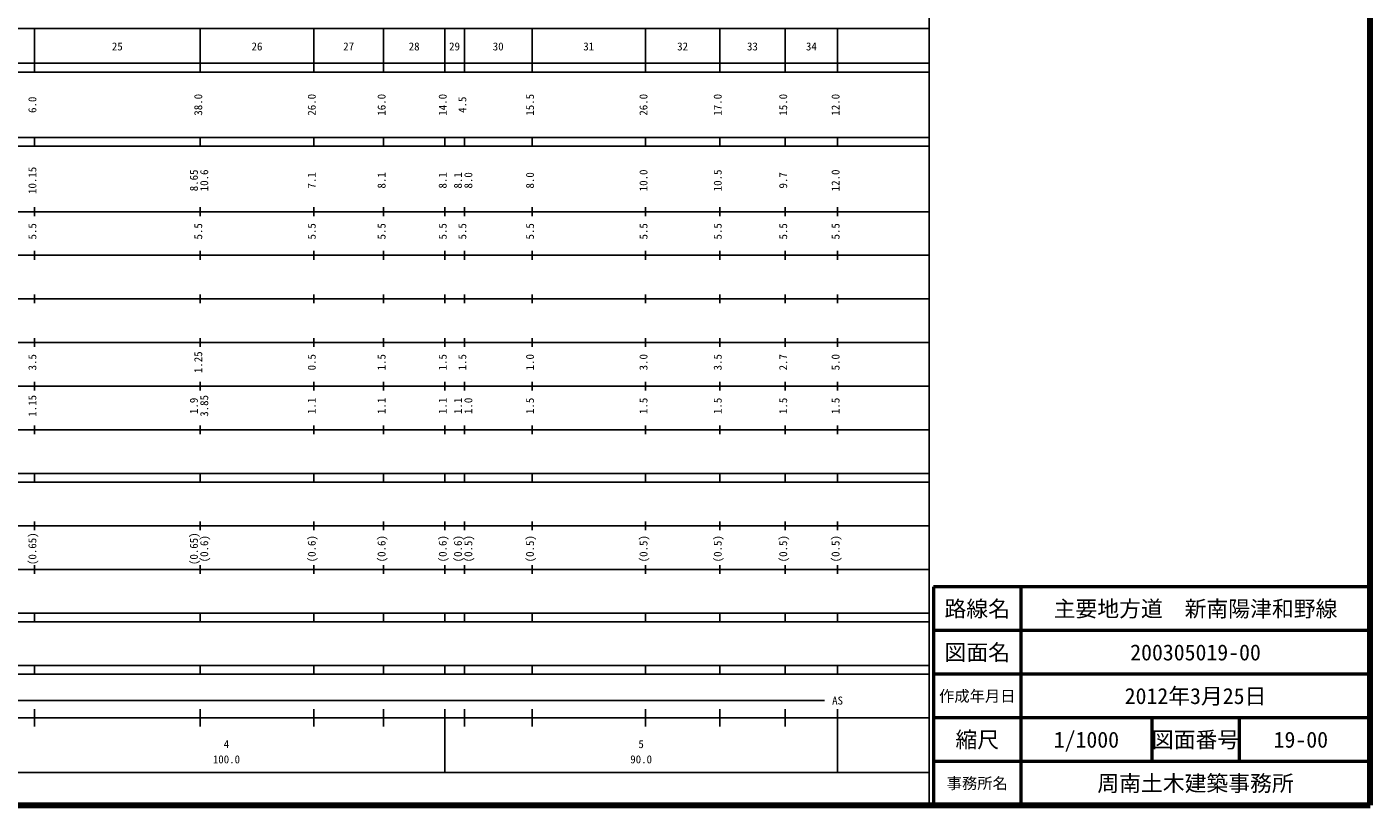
# Model space of a CAD drawing. Units: millimetres on the paper, enlarged 1000 times. Extents: x 40000 to 680000, y 20000 to 380000.
# Drawn here: x 372282 to 680000, y 20000 to 198357 of the extents above; entities that cross this region are included whole.
import ezdxf
from ezdxf.enums import TextEntityAlignment as Align

# ---------------------------------------------------------------- set-up
doc = ezdxf.new("R2010")
doc.units = ezdxf.units.MM
doc.header["$LTSCALE"] = 1000
for name, color, linetype, lineweight in [('M-TTL', 2, 'Continuous', 140), ('M-TTL-BAND', 7, 'Continuous', 25), ('M-TTL-FRAM', 2, 'Continuous', 50), ('M-TTL-LINE', 7, 'Continuous', 50)]:
    doc.layers.add(name, color=color, linetype=linetype, lineweight=lineweight)
doc.layers.add('M-TTL-TXT', color=7, linetype='Continuous')
doc.styles.add('ＭＳ ゴシック', font='')
doc.styles.get('ＭＳ ゴシック').set_extended_font_data('MS Gothic')

msp = doc.modelspace()

# ---------------------------------------------------------------- linework, layer by layer
at = {"layer": 'M-TTL'}
for p, q in [((680000, 20000), (680000, 380000)), ((40000, 20000), (680000, 20000))]:
    msp.add_line(p, q, dxfattribs=at)
at = {"layer": 'M-TTL-BAND'}
for p, q in [((579000, 20000), (579000, 370000)), ((68000, 198000), (579000, 198000)), ((374000, 188000), (374000, 198000)), ((412000, 188000), (412000, 198000)), ((438000, 188000), (438000, 198000)), ((454000, 188000), (454000, 198000)), ((468000, 188000), (468000, 198000)), ((472500, 188000), (472500, 198000)), ((488000, 188000), (488000, 198000)), ((514000, 188000), (514000, 198000)), ((531000, 188000), (531000, 198000)), ((546000, 188000), (546000, 198000)), ((558000, 188000), (558000, 198000)), ((40000, 190000), (579000, 190000)), ((40000, 188000), (579000, 188000)), ((40000, 173000), (579000, 173000)), ((374000, 171000), (374000, 173000)), ((412000, 171000), (412000, 173000)), ((438000, 171000), (438000, 173000)), ((454000, 171000), (454000, 173000)), ((468000, 171000), (468000, 173000)), ((472500, 171000), (472500, 173000)), ((488000, 171000), (488000, 173000)), ((514000, 171000), (514000, 173000)), ((531000, 171000), (531000, 173000)), ((546000, 171000), (546000, 173000)), ((558000, 171000), (558000, 173000)), ((40000, 171000), (579000, 171000)), ((374000, 155000), (374000, 157000)), ((412000, 155000), (412000, 157000)), ((438000, 155000), (438000, 157000)), ((454000, 155000), (454000, 157000)), ((468000, 155000), (468000, 157000)), ((472500, 155000), (472500, 157000)), ((488000, 155000), (488000, 157000)), ((514000, 155000), (514000, 157000)), ((531000, 155000), (531000, 157000)), ((546000, 155000), (546000, 157000)), ((558000, 155000), (558000, 157000)), ((40000, 156000), (579000, 156000)), ((46000, 146000), (579000, 146000)), ((374000, 145000), (374000, 147000)), ((412000, 145000), (412000, 147000)), ((438000, 145000), (438000, 147000)), ((454000, 145000), (454000, 147000)), ((468000, 145000), (468000, 147000)), ((472500, 145000), (472500, 147000)), ((488000, 145000), (488000, 147000)), ((514000, 145000), (514000, 147000)), ((531000, 145000), (531000, 147000)), ((546000, 145000), (546000, 147000)), ((558000, 145000), (558000, 147000)), ((52000, 136000), (579000, 136000)), ((374000, 135000), (374000, 137000)), ((412000, 135000), (412000, 137000)), ((438000, 135000), (438000, 137000)), ((454000, 135000), (454000, 137000)), ((468000, 135000), (468000, 137000)), ((472500, 135000), (472500, 137000)), ((488000, 135000), (488000, 137000)), ((514000, 135000), (514000, 137000)), ((531000, 135000), (531000, 137000)), ((546000, 135000), (546000, 137000)), ((558000, 135000), (558000, 137000)), ((374000, 125000), (374000, 127000)), ((412000, 125000), (412000, 127000)), ((438000, 125000), (438000, 127000)), ((454000, 125000), (454000, 127000)), ((468000, 125000), (468000, 127000)), ((472500, 125000), (472500, 127000)), ((488000, 125000), (488000, 127000)), ((514000, 125000), (514000, 127000)), ((531000, 125000), (531000, 127000)), ((546000, 125000), (546000, 127000)), ((558000, 125000), (558000, 127000)), ((46000, 126000), (579000, 126000)), ((374000, 115000), (374000, 117000)), ((412000, 115000), (412000, 117000)), ((438000, 115000), (438000, 117000)), ((454000, 115000), (454000, 117000)), ((468000, 115000), (468000, 117000)), ((472500, 115000), (472500, 117000)), ((488000, 115000), (488000, 117000)), ((514000, 115000), (514000, 117000)), ((531000, 115000), (531000, 117000)), ((546000, 115000), (546000, 117000)), ((558000, 115000), (558000, 117000)), ((52000, 116000), (579000, 116000)), ((46000, 106000), (579000, 106000)), ((374000, 105000), (374000, 107000)), ((412000, 105000), (412000, 107000)), ((438000, 105000), (438000, 107000)), ((454000, 105000), (454000, 107000)), ((468000, 105000), (468000, 107000)), ((472500, 105000), (472500, 107000)), ((488000, 105000), (488000, 107000)), ((514000, 105000), (514000, 107000)), ((531000, 105000), (531000, 107000)), ((546000, 105000), (546000, 107000)), ((558000, 105000), (558000, 107000)), ((40000, 96000), (579000, 96000)), ((374000, 94000), (374000, 96000)), ((412000, 94000), (412000, 96000)), ((438000, 94000), (438000, 96000)), ((454000, 94000), (454000, 96000)), ((468000, 94000), (468000, 96000)), ((472500, 94000), (472500, 96000)), ((488000, 94000), (488000, 96000)), ((514000, 94000), (514000, 96000)), ((531000, 94000), (531000, 96000)), ((546000, 94000), (546000, 96000)), ((558000, 94000), (558000, 96000)), ((40000, 94000), (579000, 94000)), ((49000, 84000), (579000, 84000)), ((374000, 83000), (374000, 85000)), ((412000, 83000), (412000, 85000)), ((438000, 83000), (438000, 85000)), ((454000, 83000), (454000, 85000)), ((468000, 83000), (468000, 85000)), ((472500, 83000), (472500, 85000)), ((488000, 83000), (488000, 85000)), ((514000, 83000), (514000, 85000)), ((531000, 83000), (531000, 85000)), ((546000, 83000), (546000, 85000)), ((558000, 83000), (558000, 85000)), ((40000, 74000), (579000, 74000)), ((374000, 73000), (374000, 75000)), ((412000, 73000), (412000, 75000)), ((438000, 73000), (438000, 75000)), ((454000, 73000), (454000, 75000)), ((468000, 73000), (468000, 75000)), ((472500, 73000), (472500, 75000)), ((488000, 73000), (488000, 75000)), ((514000, 73000), (514000, 75000)), ((531000, 73000), (531000, 75000)), ((546000, 73000), (546000, 75000)), ((558000, 73000), (558000, 75000)), ((40000, 64000), (579000, 64000)), ((40000, 62000), (579000, 62000)), ((374000, 62000), (374000, 64000)), ((412000, 62000), (412000, 64000)), ((438000, 62000), (438000, 64000)), ((454000, 62000), (454000, 64000)), ((468000, 62000), (468000, 64000)), ((472500, 62000), (472500, 64000)), ((488000, 62000), (488000, 64000)), ((514000, 62000), (514000, 64000)), ((531000, 62000), (531000, 64000)), ((546000, 62000), (546000, 64000)), ((558000, 62000), (558000, 64000)), ((40000, 52000), (579000, 52000)), ((40000, 50000), (579000, 50000)), ((374000, 50000), (374000, 52000)), ((412000, 50000), (412000, 52000)), ((438000, 50000), (438000, 52000)), ((454000, 50000), (454000, 52000)), ((468000, 50000), (468000, 52000)), ((472500, 50000), (472500, 52000)), ((488000, 50000), (488000, 52000)), ((514000, 50000), (514000, 52000)), ((531000, 50000), (531000, 52000)), ((546000, 50000), (546000, 52000)), ((558000, 50000), (558000, 52000)), ((71000, 44000), (555000, 44000)), ((374000, 38000), (374000, 42000)), ((412000, 38000), (412000, 42000)), ((438000, 38000), (438000, 42000)), ((454000, 38000), (454000, 42000)), ((468000, 27500), (468000, 42000)), ((472500, 38000), (472500, 42000)), ((488000, 38000), (488000, 42000)), ((514000, 38000), (514000, 42000)), ((531000, 38000), (531000, 42000)), ((546000, 38000), (546000, 42000)), ((558000, 27500), (558000, 42000)), ((40000, 40000), (579000, 40000)), ((68000, 27500), (579000, 27500))]:
    msp.add_line(p, q, dxfattribs=at)
at = {"layer": 'M-TTL-FRAM'}
for p, q in [((680000, 70000), (580000, 70000)), ((580000, 70000), (580000, 20000))]:
    msp.add_line(p, q, dxfattribs=at)
at = {"layer": 'M-TTL-LINE'}
for p, q in [((600000, 70000), (600000, 20000)), ((680000, 60000), (580000, 60000)), ((680000, 50000), (580000, 50000)), ((680000, 40000), (580000, 40000)), ((630000, 40000), (630000, 30000)), ((650000, 40000), (650000, 30000)), ((680000, 30000), (580000, 30000))]:
    msp.add_line(p, q, dxfattribs=at)

# ---------------------------------------------------------------- texts
at = {"layer": 'M-TTL-BAND', "style": 'ＭＳ ゴシック'}
for s, p in [('25', (393000, 192405)), ('26', (425000, 192405)), ('27', (446000, 192405)), ('28', (461000, 192405)), ('29', (470250, 192405)), ('30', (480250, 192405)), ('31', (501000, 192405)), ('32', (522500, 192405)), ('33', (538500, 192405)), ('34', (552000, 192405)), ('AS', (558000, 42500)), ('4', (418000, 32523)), ('5', (513000, 32523)), ('100.0', (418000, 29033)), ('90.0', (513000, 29033))]:
    msp.add_text(s, height=1833, dxfattribs=at).set_placement(p, align=Align.BOTTOM_CENTER)
for s, p in [('6.0', (375000, 180500)), ('38.0', (413000, 180500)), ('26.0', (439000, 180500)), ('16.0', (455000, 180500)), ('14.0', (469000, 180500)), ('4.5', (473500, 180500)), ('15.5', (489000, 180500)), ('26.0', (515000, 180500)), ('17.0', (532000, 180500)), ('15.0', (547000, 180500)), ('12.0', (559000, 180500)), ('10.15', (375000, 163174)), ('8.65', (412000, 163174)), ('10.6', (414370, 163174)), ('7.1', (439000, 163174)), ('8.1', (455000, 163174)), ('8.1', (469000, 163174)), ('8.1', (472500, 163174)), ('8.0', (474870, 163174)), ('8.0', (489000, 163174)), ('10.0', (515000, 163174)), ('10.5', (532000, 163174)), ('9.7', (547000, 163174)), ('12.0', (559000, 163174)), ('5.5', (375000, 151500)), ('5.5', (413000, 151500)), ('5.5', (439000, 151500)), ('5.5', (455000, 151500)), ('5.5', (469000, 151500)), ('5.5', (473500, 151500)), ('5.5', (489000, 151500)), ('5.5', (515000, 151500)), ('5.5', (532000, 151500)), ('5.5', (547000, 151500)), ('5.5', (559000, 151500)), ('3.5', (375000, 121500)), ('1.25', (413000, 121500)), ('0.5', (439000, 121500)), ('1.5', (455000, 121500)), ('1.5', (469000, 121500)), ('1.5', (473500, 121500)), ('1.0', (489000, 121500)), ('3.0', (515000, 121500)), ('3.5', (532000, 121500)), ('2.7', (547000, 121500)), ('5.0', (559000, 121500)), ('1.15', (375000, 111500)), ('1.9', (412000, 111500)), ('3.85', (414370, 111500)), ('1.1', (439000, 111500)), ('1.1', (455000, 111500)), ('1.1', (469000, 111500)), ('1.1', (472500, 111500)), ('1.0', (474870, 111500)), ('1.5', (489000, 111500)), ('1.5', (515000, 111500)), ('1.5', (532000, 111500)), ('1.5', (547000, 111500)), ('1.5', (559000, 111500)), ('(0.65)', (375000, 78764)), ('(0.65)', (412000, 78764)), ('(0.6)', (414370, 78764)), ('(0.6)', (439000, 78764)), ('(0.6)', (455000, 78764)), ('(0.6)', (469000, 78764)), ('(0.6)', (472500, 78764)), ('(0.5)', (474870, 78764)), ('(0.5)', (489000, 78764)), ('(0.5)', (515000, 78764)), ('(0.5)', (532000, 78764)), ('(0.5)', (547000, 78764)), ('(0.5)', (559000, 78764))]:
    msp.add_text(s, height=1833, rotation=90, dxfattribs=at).set_placement(p, align=Align.BOTTOM_CENTER)
at = {"layer": 'M-TTL-TXT', "style": 'ＭＳ ゴシック'}
for s, height, p in [('路線名', 3666, (590000, 65000)), ('路線名', 3666, (590000, 65000)), ('主要地方道\u3000新南陽津和野線', 3666, (640000, 65000)), ('図面名', 3666, (590000, 55000)), ('図面名', 3666, (590000, 55000)), ('200305019-00', 3666, (640000, 55000)), ('作成年月日', 2566, (590000, 45000)), ('作成年月日', 2566, (590000, 45000)), ('2012年3月25日', 3666, (640000, 45000)), ('縮尺', 3666, (590000, 35000)), ('縮尺', 3666, (590000, 35000)), ('1/1000', 3666, (615000, 35000)), ('図面番号', 3666, (640000, 35000)), ('図面番号', 3666, (640000, 35000)), ('19-00', 3666, (664125, 35000)), ('事務所名', 2566, (590000, 25000)), ('事務所名', 2566, (590000, 25000)), ('周南土木建築事務所', 3666, (640000, 25000))]:
    msp.add_text(s, height=height, dxfattribs=at).set_placement(p, align=Align.MIDDLE_CENTER)

doc.saveas('drawing.dxf')
